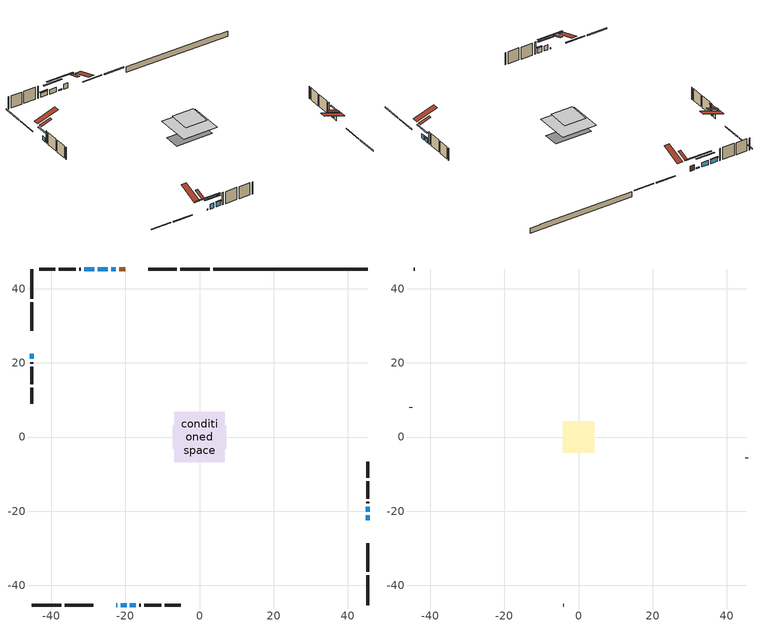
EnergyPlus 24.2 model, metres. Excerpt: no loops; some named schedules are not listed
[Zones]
conditioned space
 floor adiabatic (AdiabaticFloorConstruction): -6.84,-6.84 -6.84,6.84 6.84,6.84 6.84,-6.84 z3.2
 floor foundation (Slab1 construction): -7.28,-3.11 -7.28,3.11 7.28,3.11 7.28,-3.11 z-1.37
 wall outside (RimJoist1 construction): 2.82,45.3 -5.17,45.3 / -45.3,-45.3 -37.32,-45.3 / -45.3,45.3 -45.3,37.32 / 45.3,-45.3 45.3,-37.32 z0.76:1.06
 wall outside (RimJoist2 construction): -6.1,45.3 -13.89,45.3 / -36.39,-45.3 -28.6,-45.3 / -45.3,36.39 -45.3,28.6 / 45.3,-36.39 45.3,-28.6 z0.76:1.06
 wall outside (AdiabaticWallConstruction 1): -20.03,45.3 -21.69,45.3 z0.76:2.79
 wall outside (AdiabaticWallConstruction): 45.3,-22.46 45.3,-21.1 / -45.3,22.46 -45.3,21.1 / 45.3,-20.17 45.3,-18.81 z0.76:2.45; -22.62,45.3 -23.76,45.3 / -22.46,-45.3 -22.17,-45.3 z0.76:1.12; -24.69,45.3 -27.44,45.3 / -28.36,45.3 -31.11,45.3 z0.76:2.47; -21.24,-45.3 -19.67,-45.3 / -18.75,-45.3 -17.17,-45.3 z0.76:2.71
 wall outside (Wall1 construction): -32.04,45.3 -32.4,45.3 / -16.25,-45.3 -15.89,-45.3 / -45.3,20.17 -45.3,19.81 / 45.3,-17.88 45.3,-17.52 z0.76:5.64
 wall outside (Wall2 construction): -33.33,45.3 -38,45.3 / -14.96,-45.3 -10.29,-45.3 / -45.3,18.88 -45.3,14.21 / 45.3,-16.59 45.3,-11.92 z0.76:5.64
 wall outside (Wall3 construction): -38.93,45.3 -43.23,45.3 / -9.36,-45.3 -5.06,-45.3 / -45.3,13.28 -45.3,8.98 / 45.3,-11 45.3,-6.69 z0.76:5.64
 wall foundation (FoundationWall1 construction): 3.74,45.3,-1.37 3.74,45.3,0.76 41.15,45.3,0.76 41.15,45.3,0.64 45.3,45.3,0.64 45.3,45.3,-1.37
 window (WindowConstruction): 45.3,-22.46 45.3,-21.1 z0.76:2.45
 window (WindowConstruction 7): -22.62,45.3 -23.76,45.3 z0.76:1.11
 window (WindowConstruction 8): -22.46,-45.3 -22.17,-45.3 z0.76:1.11
 window (WindowConstruction 1): -24.69,45.3 -27.43,45.3 z0.76:2.47
 window (WindowConstruction 2): -21.24,-45.3 -19.67,-45.3 z0.76:2.71
 window (WindowConstruction 3): -45.3,22.46 -45.3,21.1 z0.76:2.45
 window (WindowConstruction 4): 45.3,-20.17 45.3,-18.81 z0.76:2.45
 window (WindowConstruction 5): -28.36,45.3 -31.11,45.3 z0.76:2.47
 window (WindowConstruction 6): -18.74,-45.3 -17.17,-45.3 z0.76:2.71
 door (Door): -20.03,45.3 -21.69,45.3 z0.76:2.79
 ceiling adiabatic (AdiabaticFloorConstruction): 6.84,-6.84 6.84,6.84 -6.84,6.84 -6.84,-6.84 z3.2
 roof outside (Roof2 construction): -19.1,45.3,5.64 -19.1,40.92,7.1 -17.94,40.92,7.1 -17.94,45.3,5.64; -23.38,-45.3,5.64 -23.38,-40.92,7.1 -24.54,-40.92,7.1 -24.54,-45.3,5.64; -45.3,23.38,5.64 -40.92,23.38,7.1 -40.92,24.54,7.1 -45.3,24.54,5.64; 45.3,-23.38,5.64 40.92,-23.38,7.1 40.92,-24.54,7.1 45.3,-24.54,5.64
attic - vented
 floor to conditioned space (Floor1 construction Reversed): -4.29,-4.29 -4.29,4.29 4.29,4.29 4.29,-4.29 z5.64
 wall outside (Wall4 construction): -44.16,45.3 -44.37,45.3 / -4.13,-45.3 -3.92,-45.3 / -45.3,8.05 -45.3,7.84 / 45.3,-5.76 45.3,-5.55 z0.76:5.64
 roof outside (Roof1 construction): -17.02,45.3,5.64 -17.02,36.95,8.42 -14.81,36.95,8.42 -14.81,45.3,5.64; -25.47,-45.3,5.64 -25.47,-36.95,8.42 -27.67,-36.95,8.42 -27.67,-45.3,5.64; -45.3,25.47,5.64 -36.95,25.47,8.42 -36.95,27.67,8.42 -45.3,27.67,5.64; 45.3,-25.47,5.64 36.95,-25.47,8.42 36.95,-27.67,8.42 45.3,-27.67,5.64
shading: 45.3,-18.69 45.3,-24.87 45.71,-24.87 45.71,-18.69 z4.86; -28.68,45.3 -17.7,45.3 -17.7,45.71 -28.68,45.71 z6.03; -17.25,-45.3 -27.38,-45.3 -27.38,-45.71 -17.25,-45.71 z6.03; -29.85,45.3 -22.27,45.3 -22.27,45.71 -29.85,45.71 z4.88; -17.26,-45.3 -23.65,-45.3 -23.65,-45.71 -17.26,-45.71 z5.12; -45.3,18.69 -45.3,24.87 -45.71,24.87 -45.71,18.69 z4.86; 45.3,-18.61 45.3,-20.37 45.71,-20.37 45.71,-18.61 z2.65; -31.31,45.3 -28.16,45.3 -28.16,45.71 -31.31,45.71 z2.67; -16.97,-45.3 -18.95,-45.3 -18.95,-45.71 -16.97,-45.71 z2.91
[Building]
Building 1: Terrain=Suburbs
[Site:Location]
Winnipeg Intl AP_MB: Latitude {deg}=49.91; Longitude {deg}=-97.24; Time Zone {hr}=-6; Elevation {m}=239; Keep Site Location Information=Yes
[Site:GroundTemperature:Shallow]
-2.46526, -5.11642, -5.32873, -4.07063, 0.979979, 6.00706, 10.3653, 13.1261, 13.3606, 11.1152, 6.8681, 1.99523
[Site:WaterMainsTemperature]
Calculation Method=Schedule; Temperature Schedule=mains temperature schedule
[Material] Roughness=Rough; Thermal Absorptance=0.9
Name | Thickness {m} | Conductivity {W/m-K} | Density {kg/m3} | Specific Heat {J/kg-K} | Solar Absorptance | Visible Absorptance
asphalt or fiberglass shingles | 0.00635 | 0.162714 | 1121.4 | 1465.45 | 0.84 | 0.84
ceiling stud and cavity | 0.1397 | 0.0798965 | 65.682 | 1177.47 | 0.7 | 0.7
concrete 4.0 in. | 0.1016 | 1.803125 | 2242.8 | 837.4 | 0.7 | 0.7
concrete 8.0 in. | 0.2032 | 1.803125 | 2242.8 | 837.4 | 0.7 | 0.7
door material | 0.04445 | 0.053851 | 512.64 | 1214.23 | 0.7 | 0.7
exterior vertical ins | 0.00877496 | 0.029427 | 32.04 | 1214.23 | 0.7 | 0.7
floor covering | 0.0127 | 0.0433444 | 54.468 | 1339.84 | 0.6 | 0.6
floor rigid ins; wall rigid ins | 0.512978 | 0.029427 | 32.04 | 1214.23 | 0.7 | 0.7
floor stud and cavity | 0.1397 | 1.75129 | 37.0049 | 1207.88 | 0.7 | 0.7
furniture material conditioned space 1 | 0.1524 | 0.115458 | 640.8 | 1214.23 | 0.6 | 0.6
gypsum board | 0.0127 | 0.160291 | 801 | 837.4 | 0.6 | 0.6
gypsum board 1 | 0.0127 | 0.160291 | 801 | 837.4 | 0.7 | 0.7
osb sheathing 0.5 in. | 0.0127 | 0.115458 | 512.64 | 1214.23 | 0.7 | 0.7
osb sheathing 0.75 in. | 0.01905 | 0.115458 | 512.64 | 1214.23 | 0.7 | 0.7
rim joist stud and cavity | 0.0508 | 0.177588 | 50.32683 | 1063.81 | 0.6 | 0.6
rim joist stud and cavity 1 | 0.0508 | 0.648972 | 50.32683 | 1063.81 | 0.6 | 0.6
roof stud and cavity | 0.0889 | 3.8783 | 78.34581 | 1123.46 | 0.7 | 0.7
wall stud and cavity | 0.1397 | 0.12021 | 139.0536 | 1170.24 | 0.7 | 0.7
wall stud and cavity 1 | 0.1397 | 0.113666 | 139.0536 | 1170.24 | 0.7 | 0.7
wall stud and cavity 2 | 0.1397 | 0.114156 | 139.0536 | 1170.24 | 0.7 | 0.7
wall stud and cavity 3 | 0.0889 | 6.1454 | 50.32683 | 1063.81 | 0.6 | 0.6
wall stud and cavity 4 | 0.0889 | 0.380278 | 52.3479 | 1209.89 | 0.7 | 0.7
wall stud and cavity 5 | 0.0889 | 0.391764 | 83.0341 | 1211.67 | 0.7 | 0.7
wood siding | 0.0254 | 0.102417 | 544.68 | 1172.36 | 0.4 | 0.4
wood siding 1 | 0.00254 | 0.102417 | 544.68 | 1172.36 | 0.4 | 0.4
wood siding 2; wood siding 3; wood siding 4 | 0.0254 | 0.102417 | 544.68 | 1172.36 | 0.7 | 0.7
[WindowMaterial:SimpleGlazingSystem]
Name | U-Factor {W/m2-K} | Solar Heat Gain Coefficient
WindowMaterial | 1.73179 | 0.58
WindowMaterial 1 | 5.8614 | 0.77
WindowMaterial 2 | 2.20647 | 0.6
WindowMaterial 3 | 2.44779 | 0.37
[Construction]
AdiabaticFloorConstruction: floor stud and cavity, floor rigid ins, osb sheathing 0.75 in., floor covering
AdiabaticWallConstruction: wood siding 3, wall rigid ins, wall stud and cavity 4, gypsum board
AdiabaticWallConstruction 1: wood siding 4, wall rigid ins, wall stud and cavity 4, gypsum board
Door: door material
Floor1 construction Reversed: gypsum board, ceiling stud and cavity
FoundationWall1 construction: concrete 8.0 in., gypsum board 1
furniture construction conditioned space 1: furniture material conditioned space 1
PartitionWallConstruction: gypsum board, wall stud and cavity 5, gypsum board
RimJoist1 construction: wood siding 2, rim joist stud and cavity
RimJoist2 construction: wood siding 2, rim joist stud and cavity 1
Roof1 construction: asphalt or fiberglass shingles
Roof2 construction: asphalt or fiberglass shingles, osb sheathing 0.5 in., roof stud and cavity, gypsum board
Slab1 construction: concrete 4.0 in.
Wall1 construction: wood siding, osb sheathing 0.5 in., wall stud and cavity, gypsum board
Wall2 construction: wood siding, osb sheathing 0.5 in., wall stud and cavity 1, gypsum board
Wall3 construction: wood siding, osb sheathing 0.5 in., wall stud and cavity 2, gypsum board
Wall4 construction: wood siding 1, wall stud and cavity 3
WindowConstruction; WindowConstruction 3; WindowConstruction 4: WindowMaterial
WindowConstruction 1; WindowConstruction 5: WindowMaterial 1
WindowConstruction 2; WindowConstruction 6: WindowMaterial 2
WindowConstruction 7; WindowConstruction 8: WindowMaterial 3
[Zone] Multiplier=1; Part of Total Floor Area=Yes
Name | Volume {m3}
attic - vented | 33.2041
conditioned space | 694.6
[Space]
Name | Zone | Volume {m3}
attic - vented 1 | attic - vented | 33.2041
conditioned space 1 | conditioned space | 694.6
[ZoneInfiltration:EffectiveLeakageArea]
infil attic - vented 1: Zone or Space=attic - vented 1; Schedule=Always On Discrete; Effective Air Leakage Area {cm2}=2449.67; Stack Coefficient=0.000532667; Wind Coefficient=1.55937e-05
[ZoneMixing]
whole house fan mix: Zone or Space=attic - vented; Schedule=Always On Continuous; Design Flow Rate Calculation Method=Flow/Zone; Design Flow Rate {m3/s}=0; Source Zone or Space=conditioned space
[SurfaceProperty:ExposedFoundationPerimeter]
Slab1: Exposed Perimeter Calculation Method=TotalExposedPerimeter; Total Exposed Perimeter {m}=41.556
[InternalMass] Zone or ZoneList=conditioned space; Space or SpaceList=conditioned space 1
Name | Construction | Surface Area {m2}
furniture mass conditioned space 1 | furniture construction conditioned space 1 | 111.124
partition wall mass | PartitionWallConstruction | 277.81
[Lights]
interior lighting: Zone or ZoneList or Space or SpaceList=conditioned space 1; Schedule=interior lighting schedule; Design Level Calculation Method=LightingLevel; Lighting Level {W}=343.2; Return Air Fraction=0; Fraction Radiant=0.6; Fraction Visible=0.2; Fraction Replaceable=1
[People]
occupants: Zone or ZoneList or Space or SpaceList=conditioned space 1; Number of People Schedule=occupants schedule; Number of People Calculation Method=People; Number of People=3; Fraction Radiant=0.314171; Sensible Heat Fraction=0.56303; Activity Level Schedule=occupants activity schedule; Carbon Dioxide Generation Rate {m3/s-W}=0; Enable ASHRAE 55 Comfort Warnings=No; Mean Radiant Temperature Calculation Type=EnclosureAveraged
[ElectricEquipment] Zone or ZoneList or Space or SpaceList=conditioned space 1; Design Level Calculation Method=EquipmentLevel
Name | Schedule | Design Level {W} | Fraction Latent | Fraction Radiant | Fraction Lost
clothes dryer | clothes dryer schedule | 140.772 | 0.015 | 0.081 | 0.85
clothes washer | clothes washer schedule | 32.1985 | 0.03 | 0.162 | 0.7
cooking range | cooking range schedule | 215.147 | 0.08 | 0.432 | 0.2
dishwasher | dishwasher schedule | 66.8632 | 0.3 | 0.18 | 0.4
fridge | fridge schedule | 72.9452 | 0 | 0.6 | 0
mech vent house fan | mech vent house fan schedule | 0 | 0 | 0 | 1
mech vent house fan cfis | mech vent house fan cfis schedule | 0 | 0 | 0 | 0
misc plug loads | misc plug loads schedule | 494.7 | 0.045 | 0.513 | 0.1
whole house fan | Always On Discrete | 0 | 0 | 0 | 1
[OtherEquipment] Zone or ZoneList or Space or SpaceList=conditioned space 1; Design Level Calculation Method=EquipmentLevel
Name | Fuel Type | Schedule | Design Level {W} | Fraction Latent | Fraction Radiant | Fraction Lost
clothes dryer 1 | Electricity | clothes dryer schedule | 0 | 0.015 | 0.081 | 0.85
cooking range 1 | Electricity | cooking range schedule | 0 | 0.08 | 0.432 | 0.2
general water use latent | None | general water use schedule | 62.594 | 1 | 0 | 0
general water use sensible | None | general water use schedule | -61.6891 | 0 | 0.6 | 0
mech vent house fan latent load | None | Always On Discrete | 0 | 1 | 0 | 0
mech vent house fan sensible load | None | Always On Discrete | 0 | 0 | 0 | 0
water heater energy adjustment1 | NaturalGas | Always On Discrete | 0.01 | 0 | 0 | 1
[ZoneInfiltration:DesignFlowRate] Zone or ZoneList or Space or SpaceList=conditioned space 1; Schedule=Always On Discrete; Design Flow Rate Calculation Method=Flow/Zone; Design Flow Rate {m3/s}=0
infil flow; natural vent flow; whole house fan flow
[AvailabilityManager:Scheduled]
furnace airloop Availability Manager: Schedule=Always On Discrete
[Foundation:Kiva]
Foundation Kiva 1: Initial Indoor Air Temperature {C}=21; Wall Height Above Grade {m}=0.759988; Wall Depth Below Slab {m}=0.2032; Custom Block Material Name 1=exterior vertical ins; Custom Block Depth 1 {m}=2.13; Custom Block X Position 1 {m}=0.2159; Custom Block Z Position 1 {m}=0
[Foundation:Kiva:Settings]
Soil Conductivity {W/m-K}=0.849921; Soil Density {kg/m3}=1842.3; Soil Specific Heat {J/kg-K}=418.7; Ground Solar Absorptivity=0.9; Ground Thermal Absorptivity=0.9; Ground Surface Roughness {m}=0.03; Far-Field Width {m}=40; Deep-Ground Boundary Condition=ZeroFlux; Deep-Ground Depth {m}=40; Minimum Cell Dimension {m}=0.2; Maximum Cell Growth Coefficient=3; Simulation Timestep=Timestep
[Exterior:Lights]
exterior lighting: Schedule=exterior lighting schedule; Design Level {W}=75.6
[EnergyManagementSystem:GlobalVariable]
furnace_airloop_Fan_RTF
infil_program_Qfan
infil_program_Qinf
natural_vent_program_Qnv
natural_vent_program_Qwhf
[EnergyManagementSystem:Sensor]
Name | Output:Variable or Output:Meter Index Key | Output:Variable or Output:Meter
airflow_gain | infil flow | Infiltration Sensible Heat Gain Energy
airflow_gain_1 | natural vent flow | Infiltration Sensible Heat Gain Energy
airflow_gain_2 | whole house fan flow | Infiltration Sensible Heat Gain Energy
airflow_loss | infil flow | Infiltration Sensible Heat Loss Energy
airflow_loss_1 | natural vent flow | Infiltration Sensible Heat Loss Energy
airflow_loss_2 | whole house fan flow | Infiltration Sensible Heat Loss Energy
clg_load_cond |  | Cooling:EnergyTransfer:Zone:CONDITIONED SPACE
clg_sp_s; clg_sp_s_1 | cooling setpoint | Schedule Value
clothes_dryer_exhaust_0_sch_s | clothes dryer exhaust 0 schedule | Schedule Value
cool_season | cooling season schedule | Schedule Value
htg_load_cond |  | Heating:EnergyTransfer:Zone:CONDITIONED SPACE
htg_sp_s; htg_sp_s_1 | heating setpoint | Schedule Value
ig_ee_conv | clothes dryer | Electric Equipment Convective Heating Energy
ig_ee_conv_2 | cooking range | Electric Equipment Convective Heating Energy
ig_ee_conv_4 | fridge | Electric Equipment Convective Heating Energy
ig_ee_conv_5 | misc plug loads | Electric Equipment Convective Heating Energy
ig_ee_conv_6 | whole house fan | Electric Equipment Convective Heating Energy
ig_ee_rad | clothes dryer | Electric Equipment Radiant Heating Energy
ig_ee_rad_2 | cooking range | Electric Equipment Radiant Heating Energy
ig_ee_rad_4 | fridge | Electric Equipment Radiant Heating Energy
ig_ee_rad_5 | misc plug loads | Electric Equipment Radiant Heating Energy
ig_ee_rad_6 | whole house fan | Electric Equipment Radiant Heating Energy
ig_lgt_conv | interior lighting | Lights Convective Heating Energy
ig_lgt_rad | interior lighting | Lights Radiant Heating Energy
ig_lgt_vis | interior lighting | Lights Visible Radiation Heating Energy
ig_oe_conv | clothes dryer 1 | Other Equipment Convective Heating Energy
ig_oe_conv_1 | cooking range 1 | Other Equipment Convective Heating Energy
ig_oe_conv_2 | general water use latent | Other Equipment Convective Heating Energy
ig_oe_conv_3 | general water use sensible | Other Equipment Convective Heating Energy
ig_oe_conv_4 | water heater energy adjustment1 | Other Equipment Convective Heating Energy
ig_oe_rad | clothes dryer 1 | Other Equipment Radiant Heating Energy
ig_oe_rad_1 | cooking range 1 | Other Equipment Radiant Heating Energy
ig_oe_rad_2 | general water use latent | Other Equipment Radiant Heating Energy
ig_oe_rad_3 | general water use sensible | Other Equipment Radiant Heating Energy
ig_oe_rad_4 | water heater energy adjustment1 | Other Equipment Radiant Heating Energy
ig_ppl_conv | occupants | People Convective Heating Energy
ig_ppl_rad | occupants | People Radiant Heating Energy
im_conv | furniture mass conditioned space 1 | Surface Inside Face Convection Heat Gain Energy
im_conv_1 | partition wall mass | Surface Inside Face Convection Heat Gain Energy
im_ig | furniture mass conditioned space 1 | Surface Inside Face Internal Gains Radiation Heat Gain Energy
im_ig_1 | partition wall mass | Surface Inside Face Internal Gains Radiation Heat Gain Energy
im_lgt | furniture mass conditioned space 1 | Surface Inside Face Lights Radiation Heat Gain Energy
im_lgt_1 | partition wall mass | Surface Inside Face Lights Radiation Heat Gain Energy
im_sol | furniture mass conditioned space 1 | Surface Inside Face Solar Radiation Heat Gain Energy
im_sol_1 | partition wall mass | Surface Inside Face Solar Radiation Heat Gain Energy
im_surf | furniture mass conditioned space 1 | Surface Inside Face Net Surface Thermal Radiation Heat Gain Energy
im_surf_1 | partition wall mass | Surface Inside Face Net Surface Thermal Radiation Heat Gain Energy
mv_conv | mech vent house fan | Electric Equipment Convective Heating Energy
mv_conv_1 | mech vent house fan cfis | Electric Equipment Convective Heating Energy
mv_conv_2 | mech vent house fan latent load | Other Equipment Convective Heating Energy
mv_conv_3 | mech vent house fan sensible load | Other Equipment Convective Heating Energy
mv_rad | mech vent house fan | Electric Equipment Radiant Heating Energy
mv_rad_1 | mech vent house fan cfis | Electric Equipment Radiant Heating Energy
mv_rad_2 | mech vent house fan latent load | Other Equipment Radiant Heating Energy
mv_rad_3 | mech vent house fan sensible load | Other Equipment Radiant Heating Energy
natural_vent_s | natural vent schedule | Schedule Value
out_pb_s |  | Site Outdoor Air Barometric Pressure
out_wt_s |  | Site Outdoor Air Humidity Ratio
site_vw_s |  | Site Wind Speed
ss_back_out | Window1 | Surface Window Shortwave from Zone Back Out Window Heat Transfer Rate
ss_back_out_1 | Window10 | Surface Window Shortwave from Zone Back Out Window Heat Transfer Rate
ss_back_out_2 | Window14 | Surface Window Shortwave from Zone Back Out Window Heat Transfer Rate
ss_back_out_3 | Window2 | Surface Window Shortwave from Zone Back Out Window Heat Transfer Rate
ss_back_out_4 | Window4 | Surface Window Shortwave from Zone Back Out Window Heat Transfer Rate
ss_back_out_5 | Window5 | Surface Window Shortwave from Zone Back Out Window Heat Transfer Rate
ss_back_out_6 | Window6 | Surface Window Shortwave from Zone Back Out Window Heat Transfer Rate
ss_back_out_7 | Window7 | Surface Window Shortwave from Zone Back Out Window Heat Transfer Rate
ss_back_out_8 | Window9 | Surface Window Shortwave from Zone Back Out Window Heat Transfer Rate
ss_conv | Door1 | Surface Inside Face Convection Heat Gain Energy
ss_conv_1 | Window1 | Surface Inside Face Convection Heat Gain Energy
ss_conv_2 | Window10 | Surface Inside Face Convection Heat Gain Energy
ss_conv_3 | Window14 | Surface Inside Face Convection Heat Gain Energy
ss_conv_4 | Window2 | Surface Inside Face Convection Heat Gain Energy
ss_conv_5 | Window4 | Surface Inside Face Convection Heat Gain Energy
ss_conv_6 | Window5 | Surface Inside Face Convection Heat Gain Energy
ss_conv_7 | Window6 | Surface Inside Face Convection Heat Gain Energy
ss_conv_8 | Window7 | Surface Inside Face Convection Heat Gain Energy
ss_conv_9 | Window9 | Surface Inside Face Convection Heat Gain Energy
ss_ig | Door1 | Surface Inside Face Internal Gains Radiation Heat Gain Energy
ss_ig_1 | Window1 | Surface Inside Face Internal Gains Radiation Heat Gain Energy
ss_ig_2 | Window10 | Surface Inside Face Internal Gains Radiation Heat Gain Energy
ss_ig_3 | Window14 | Surface Inside Face Internal Gains Radiation Heat Gain Energy
ss_ig_4 | Window2 | Surface Inside Face Internal Gains Radiation Heat Gain Energy
ss_ig_5 | Window4 | Surface Inside Face Internal Gains Radiation Heat Gain Energy
ss_ig_6 | Window5 | Surface Inside Face Internal Gains Radiation Heat Gain Energy
ss_ig_7 | Window6 | Surface Inside Face Internal Gains Radiation Heat Gain Energy
ss_ig_8 | Window7 | Surface Inside Face Internal Gains Radiation Heat Gain Energy
ss_ig_9 | Window9 | Surface Inside Face Internal Gains Radiation Heat Gain Energy
ss_lgt | Door1 | Surface Inside Face Lights Radiation Heat Gain Energy
ss_sol | Door1 | Surface Inside Face Solar Radiation Heat Gain Energy
ss_surf | Door1 | Surface Inside Face Net Surface Thermal Radiation Heat Gain Energy
ss_surf_1 | Window1 | Surface Inside Face Net Surface Thermal Radiation Heat Gain Energy
ss_surf_2 | Window10 | Surface Inside Face Net Surface Thermal Radiation Heat Gain Energy
ss_surf_3 | Window14 | Surface Inside Face Net Surface Thermal Radiation Heat Gain Energy
ss_surf_4 | Window2 | Surface Inside Face Net Surface Thermal Radiation Heat Gain Energy
ss_surf_5 | Window4 | Surface Inside Face Net Surface Thermal Radiation Heat Gain Energy
ss_surf_6 | Window5 | Surface Inside Face Net Surface Thermal Radiation Heat Gain Energy
ss_surf_7 | Window6 | Surface Inside Face Net Surface Thermal Radiation Heat Gain Energy
ss_surf_8 | Window7 | Surface Inside Face Net Surface Thermal Radiation Heat Gain Energy
ss_surf_9 | Window9 | Surface Inside Face Net Surface Thermal Radiation Heat Gain Energy
ss_trans_in | Window1 | Surface Window Transmitted Solar Radiation Rate
ss_trans_in_1 | Window10 | Surface Window Transmitted Solar Radiation Rate
ss_trans_in_2 | Window14 | Surface Window Transmitted Solar Radiation Rate
ss_trans_in_3 | Window2 | Surface Window Transmitted Solar Radiation Rate
ss_trans_in_4 | Window4 | Surface Window Transmitted Solar Radiation Rate
ss_trans_in_5 | Window5 | Surface Window Transmitted Solar Radiation Rate
ss_trans_in_6 | Window6 | Surface Window Transmitted Solar Radiation Rate
ss_trans_in_7 | Window7 | Surface Window Transmitted Solar Radiation Rate
ss_trans_in_8 | Window9 | Surface Window Transmitted Solar Radiation Rate
ss_trans_out | Window1 | Surface Inside Face Initial Transmitted Diffuse Transmitted Out Window Solar Radiation Rate
ss_trans_out_1 | Window10 | Surface Inside Face Initial Transmitted Diffuse Transmitted Out Window Solar Radiation Rate
ss_trans_out_2 | Window14 | Surface Inside Face Initial Transmitted Diffuse Transmitted Out Window Solar Radiation Rate
ss_trans_out_3 | Window2 | Surface Inside Face Initial Transmitted Diffuse Transmitted Out Window Solar Radiation Rate
ss_trans_out_4 | Window4 | Surface Inside Face Initial Transmitted Diffuse Transmitted Out Window Solar Radiation Rate
ss_trans_out_5 | Window5 | Surface Inside Face Initial Transmitted Diffuse Transmitted Out Window Solar Radiation Rate
ss_trans_out_6 | Window6 | Surface Inside Face Initial Transmitted Diffuse Transmitted Out Window Solar Radiation Rate
ss_trans_out_7 | Window7 | Surface Inside Face Initial Transmitted Diffuse Transmitted Out Window Solar Radiation Rate
ss_trans_out_8 | Window9 | Surface Inside Face Initial Transmitted Diffuse Transmitted Out Window Solar Radiation Rate
s_conv | Floor1 | Surface Inside Face Convection Heat Gain Energy
s_conv_1 | FoundationWall1 | Surface Inside Face Convection Heat Gain Energy
s_conv_10 | RimJoist2:270 | Surface Inside Face Convection Heat Gain Energy
s_conv_11 | RimJoist2:90 | Surface Inside Face Convection Heat Gain Energy
s_conv_12 | Roof2:0 | Surface Inside Face Convection Heat Gain Energy
s_conv_13 | Roof2:180 | Surface Inside Face Convection Heat Gain Energy
s_conv_14 | Roof2:270 | Surface Inside Face Convection Heat Gain Energy
s_conv_15 | Roof2:90 | Surface Inside Face Convection Heat Gain Energy
s_conv_16 | Slab1 | Surface Inside Face Convection Heat Gain Energy
s_conv_17 | Wall1:0 | Surface Inside Face Convection Heat Gain Energy
s_conv_18 | Wall1:180 | Surface Inside Face Convection Heat Gain Energy
s_conv_19 | Wall1:270 | Surface Inside Face Convection Heat Gain Energy
s_conv_2 | inferred conditioned ceiling | Surface Inside Face Convection Heat Gain Energy
s_conv_20 | Wall1:90 | Surface Inside Face Convection Heat Gain Energy
s_conv_21 | Wall2:0 | Surface Inside Face Convection Heat Gain Energy
s_conv_22 | Wall2:180 | Surface Inside Face Convection Heat Gain Energy
s_conv_23 | Wall2:270 | Surface Inside Face Convection Heat Gain Energy
s_conv_24 | Wall2:90 | Surface Inside Face Convection Heat Gain Energy
s_conv_25 | Wall3:0 | Surface Inside Face Convection Heat Gain Energy
s_conv_26 | Wall3:180 | Surface Inside Face Convection Heat Gain Energy
s_conv_27 | Wall3:270 | Surface Inside Face Convection Heat Gain Energy
s_conv_28 | Wall3:90 | Surface Inside Face Convection Heat Gain Energy
s_conv_3 | inferred conditioned floor | Surface Inside Face Convection Heat Gain Energy
s_conv_4 | RimJoist1:0 | Surface Inside Face Convection Heat Gain Energy
s_conv_5 | RimJoist1:180 | Surface Inside Face Convection Heat Gain Energy
s_conv_6 | RimJoist1:270 | Surface Inside Face Convection Heat Gain Energy
s_conv_7 | RimJoist1:90 | Surface Inside Face Convection Heat Gain Energy
s_conv_8 | RimJoist2:0 | Surface Inside Face Convection Heat Gain Energy
s_conv_9 | RimJoist2:180 | Surface Inside Face Convection Heat Gain Energy
s_ig | Floor1 | Surface Inside Face Internal Gains Radiation Heat Gain Energy
s_ig_1 | FoundationWall1 | Surface Inside Face Internal Gains Radiation Heat Gain Energy
s_ig_10 | RimJoist2:270 | Surface Inside Face Internal Gains Radiation Heat Gain Energy
s_ig_11 | RimJoist2:90 | Surface Inside Face Internal Gains Radiation Heat Gain Energy
s_ig_12 | Roof2:0 | Surface Inside Face Internal Gains Radiation Heat Gain Energy
s_ig_13 | Roof2:180 | Surface Inside Face Internal Gains Radiation Heat Gain Energy
s_ig_14 | Roof2:270 | Surface Inside Face Internal Gains Radiation Heat Gain Energy
